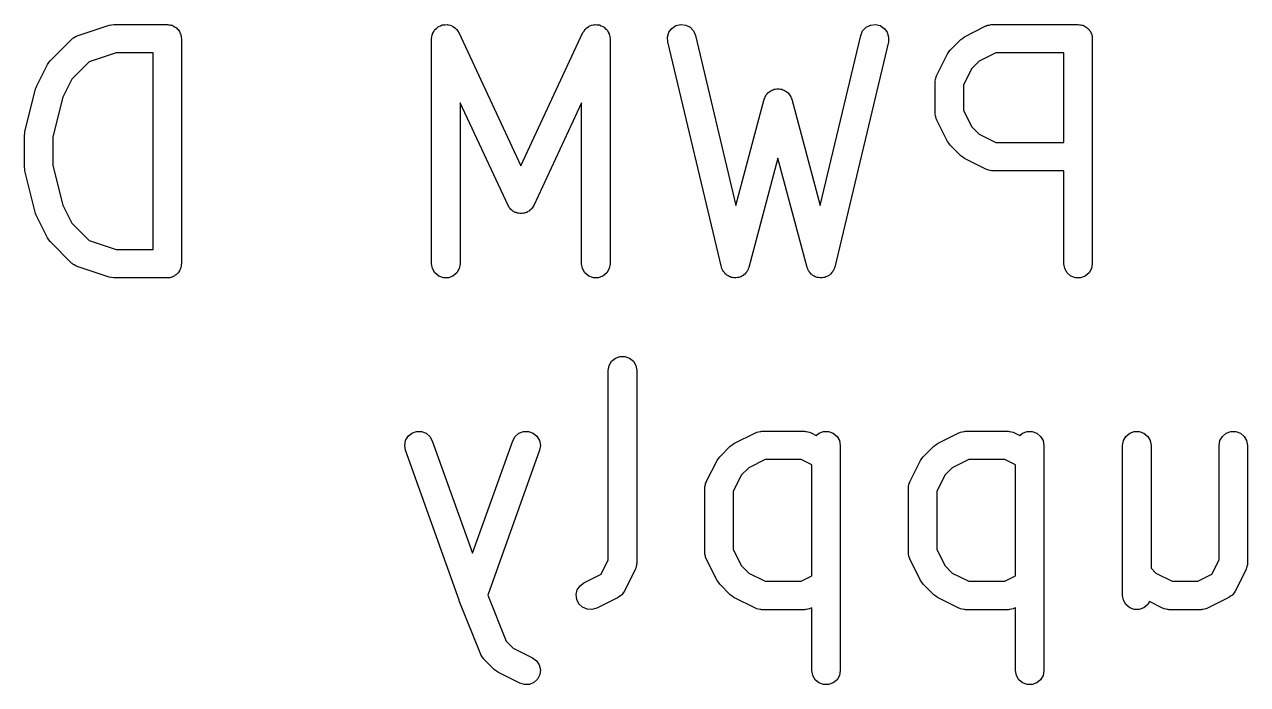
# Model space of a CAD drawing. Extents: x 123.3 to 171.8, y -110.4 to -93.
# Drawn here: x 136.67 to 144.02, y -101.54 to -97.57 of the extents above; entities that cross this region are included whole.
import ezdxf

# ---------------------------------------------------------------- set-up
doc = ezdxf.new("R2010")
doc.units = 0
doc.header["$MEASUREMENT"] = 0
doc.layers.add('BLACK', color=7, linetype='CONTINUOUS')

msp = doc.modelspace()

# ---------------------------------------------------------------- linework, layer by layer
at = {"layer": 'BLACK', "linetype": 'CONTINUOUS'}
for p, q in [((136.99, -97.643), (137.183, -97.5786)), ((137.183, -97.5786), (137.196, -97.5766)), ((137.196, -97.5766), (137.21, -97.5743)), ((137.21, -97.5743), (137.532, -97.5743)), ((137.532, -97.5743), (137.539, -97.5756)), ((137.539, -97.5756), (137.547, -97.5756)), ((137.547, -97.5756), (137.554, -97.5781)), ((137.554, -97.5781), (137.561, -97.5794)), ((137.561, -97.5794), (137.567, -97.5831)), ((137.567, -97.5831), (137.574, -97.5857)), ((137.574, -97.5857), (137.58, -97.5905)), ((137.58, -97.5905), (137.587, -97.5942)), ((137.587, -97.5942), (137.591, -97.6)), ((137.591, -97.6), (137.597, -97.6048)), ((137.597, -97.6048), (137.601, -97.6112)), ((137.601, -97.6112), (137.606, -97.6169)), ((139.13, -97.6208), (139.135, -97.6107)), ((139.135, -97.6107), (139.137, -97.608)), ((139.137, -97.608), (139.139, -97.6048)), ((139.139, -97.6048), (139.148, -97.5976)), ((139.148, -97.5976), (139.156, -97.5897)), ((139.156, -97.5897), (139.159, -97.5881)), ((139.159, -97.5881), (139.162, -97.5857)), ((139.162, -97.5857), (139.172, -97.5819)), ((139.172, -97.5819), (139.183, -97.5772)), ((139.183, -97.5772), (139.186, -97.5769)), ((139.186, -97.5769), (139.19, -97.5756)), ((139.19, -97.5756), (139.201, -97.5756)), ((139.201, -97.5756), (139.212, -97.5746)), ((139.212, -97.5746), (139.216, -97.5756)), ((139.216, -97.5756), (139.22, -97.5756)), ((139.22, -97.5756), (139.23, -97.5794)), ((139.23, -97.5794), (139.241, -97.5823)), ((139.241, -97.5823), (139.244, -97.5844)), ((139.244, -97.5844), (139.247, -97.5857)), ((139.247, -97.5857), (139.256, -97.5929)), ((139.256, -97.5929), (139.265, -97.5992)), ((139.265, -97.5992), (139.267, -97.6023)), ((139.267, -97.6023), (139.27, -97.6048)), ((139.27, -97.6048), (139.276, -97.6144)), ((139.276, -97.6144), (139.282, -97.6235)), ((140.028, -97.6235), (140.035, -97.6144)), ((140.035, -97.6144), (140.04, -97.6048)), ((140.04, -97.6048), (140.043, -97.6023)), ((140.043, -97.6023), (140.045, -97.5992)), ((140.045, -97.5992), (140.054, -97.5929)), ((140.054, -97.5929), (140.063, -97.5857)), ((140.063, -97.5857), (140.066, -97.5844)), ((140.066, -97.5844), (140.07, -97.5823)), ((140.07, -97.5823), (140.08, -97.5794)), ((140.08, -97.5794), (140.091, -97.5756)), ((140.091, -97.5756), (140.095, -97.5756)), ((140.095, -97.5756), (140.098, -97.5746)), ((140.098, -97.5746), (140.109, -97.5756)), ((140.109, -97.5756), (140.12, -97.5756)), ((140.12, -97.5756), (140.124, -97.5769)), ((140.124, -97.5769), (140.128, -97.5772)), ((140.128, -97.5772), (140.138, -97.5819)), ((140.138, -97.5819), (140.148, -97.5857)), ((140.148, -97.5857), (140.151, -97.5881)), ((140.151, -97.5881), (140.155, -97.5897)), ((140.155, -97.5897), (140.162, -97.5976)), ((140.162, -97.5976), (140.171, -97.6048)), ((140.171, -97.6048), (140.173, -97.608)), ((140.173, -97.608), (140.175, -97.6107)), ((140.175, -97.6107), (140.18, -97.6208)), ((140.544, -97.6214), (140.562, -97.5976)), ((140.562, -97.5976), (140.586, -97.5813)), ((140.586, -97.5813), (140.615, -97.5744)), ((140.615, -97.5744), (140.645, -97.5778)), ((140.645, -97.5778), (140.671, -97.5911)), ((140.671, -97.5911), (140.692, -97.6126)), ((140.692, -97.6126), (140.703, -97.6398)), ((141.696, -97.6398), (141.707, -97.6126)), ((141.707, -97.6126), (141.728, -97.5911)), ((141.728, -97.5911), (141.754, -97.5778)), ((141.754, -97.5778), (141.784, -97.5744)), ((141.784, -97.5744), (141.812, -97.5813)), ((141.812, -97.5813), (141.837, -97.5976)), ((141.837, -97.5976), (141.855, -97.6214)), ((142.32, -97.6476), (142.448, -97.5833)), ((142.448, -97.5833), (142.453, -97.5819)), ((142.453, -97.5819), (142.457, -97.5794)), ((142.457, -97.5794), (142.467, -97.5777)), ((142.467, -97.5777), (142.477, -97.5748)), ((142.477, -97.5748), (142.482, -97.5751)), ((142.482, -97.5751), (142.486, -97.5743)), ((142.486, -97.5743), (143.001, -97.5743)), ((143.001, -97.5743), (143.009, -97.5756)), ((143.009, -97.5756), (143.016, -97.5756)), ((143.016, -97.5756), (143.023, -97.5781)), ((143.023, -97.5781), (143.03, -97.5794)), ((143.03, -97.5794), (143.037, -97.5831)), ((143.037, -97.5831), (143.044, -97.5857)), ((143.044, -97.5857), (143.05, -97.5905)), ((143.05, -97.5905), (143.056, -97.5942)), ((143.056, -97.5942), (143.061, -97.6)), ((143.061, -97.6), (143.067, -97.6048)), ((143.067, -97.6048), (143.07, -97.6112)), ((143.07, -97.6112), (143.075, -97.6169)), ((136.828, -97.7923), (136.957, -97.6636)), ((136.957, -97.6636), (136.961, -97.6608)), ((136.961, -97.6608), (136.964, -97.6571)), ((136.964, -97.6571), (136.973, -97.6523)), ((136.973, -97.6523), (136.981, -97.6466)), ((136.981, -97.6466), (136.986, -97.6453)), ((136.986, -97.6453), (136.99, -97.643)), ((137.606, -97.6169), (137.608, -97.624)), ((137.608, -97.624), (137.612, -97.6304)), ((137.612, -97.6304), (137.613, -97.6378)), ((137.613, -97.6378), (137.616, -97.6448)), ((137.616, -97.6448), (137.616, -97.6523)), ((137.616, -97.6523), (137.617, -97.6596)), ((137.617, -97.6596), (137.617, -99.0109)), ((139.119, -97.6596), (139.121, -97.6486)), ((139.119, -99.0109), (139.119, -97.6596)), ((139.121, -97.6486), (139.122, -97.6375)), ((139.122, -97.6375), (139.124, -97.6341)), ((139.124, -97.6341), (139.125, -97.6304)), ((139.125, -97.6304), (139.13, -97.6208)), ((139.282, -97.6235), (139.655, -98.423)), ((139.655, -98.423), (140.028, -97.6235)), ((140.18, -97.6208), (140.186, -97.6304)), ((140.186, -97.6304), (140.186, -97.6341)), ((140.186, -97.6341), (140.188, -97.6375)), ((140.188, -97.6375), (140.189, -97.6486)), ((140.189, -97.6486), (140.191, -97.6596)), ((140.191, -97.6596), (140.191, -99.0109)), ((140.536, -97.6498), (140.544, -97.6214)), ((140.537, -97.6794), (140.536, -97.6498)), ((140.859, -99.0307), (140.537, -97.6794)), ((140.703, -97.6398), (140.947, -98.6621)), ((141.452, -98.6621), (141.696, -97.6398)), ((141.862, -97.6794), (141.54, -99.0307)), ((141.855, -97.6214), (141.863, -97.6498)), ((141.863, -97.6498), (141.862, -97.6794)), ((142.233, -97.728), (142.297, -97.6636)), ((142.297, -97.6636), (142.309, -97.6558)), ((142.309, -97.6558), (142.32, -97.6476)), ((143.075, -97.6169), (143.078, -97.624)), ((143.078, -97.624), (143.081, -97.6304)), ((143.081, -97.6304), (143.083, -97.6378)), ((143.083, -97.6378), (143.085, -97.6448)), ((143.085, -97.6448), (143.085, -97.6523)), ((143.085, -97.6523), (143.086, -97.6596)), ((143.086, -97.6596), (143.086, -99.0109)), ((137.224, -97.745), (137.063, -97.7986)), ((137.446, -97.745), (137.224, -97.745)), ((137.446, -98.9255), (137.446, -97.745)), ((142.153, -97.8788), (142.217, -97.7501)), ((142.217, -97.7501), (142.225, -97.7392)), ((142.225, -97.7392), (142.233, -97.728)), ((142.507, -97.745), (142.408, -97.7941)), ((142.916, -97.745), (142.507, -97.745)), ((142.916, -98.2821), (142.916, -97.745)), ((136.748, -97.9432), (136.812, -97.8145)), ((136.812, -97.8145), (136.82, -97.8035)), ((136.82, -97.8035), (136.828, -97.7923)), ((137.063, -97.7986), (136.958, -97.9032)), ((142.408, -97.7941), (142.363, -97.8389)), ((136.958, -97.9032), (136.904, -98.0111)), ((142.144, -97.9072), (142.147, -97.8977)), ((142.145, -97.9122), (142.144, -97.9072)), ((142.147, -97.8977), (142.149, -97.8878)), ((142.149, -97.8878), (142.151, -97.8835)), ((142.151, -97.8835), (142.153, -97.8788)), ((142.363, -97.8389), (142.314, -97.9371)), ((136.677, -98.218), (136.741, -97.9606)), ((136.741, -97.9606), (136.745, -97.9521)), ((136.745, -97.9521), (136.748, -97.9432)), ((141.139, -97.9853), (141.145, -97.9811)), ((141.145, -97.9811), (141.15, -97.9758)), ((141.15, -97.9758), (141.157, -97.9726)), ((141.157, -97.9726), (141.163, -97.9683)), ((141.163, -97.9683), (141.171, -97.9664)), ((141.171, -97.9664), (141.177, -97.9633)), ((141.177, -97.9633), (141.185, -97.9626)), ((141.185, -97.9626), (141.192, -97.9607)), ((141.192, -97.9607), (141.199, -97.9613)), ((141.199, -97.9613), (141.207, -97.9607)), ((141.207, -97.9607), (141.214, -97.9626)), ((141.214, -97.9626), (141.222, -97.9633)), ((141.222, -97.9633), (141.228, -97.9664)), ((141.228, -97.9664), (141.235, -97.9683)), ((141.235, -97.9683), (141.242, -97.9726)), ((141.242, -97.9726), (141.248, -97.9758)), ((141.248, -97.9758), (141.254, -97.9811)), ((141.254, -97.9811), (141.26, -97.9853)), ((142.144, -97.917), (142.145, -97.9122)), ((142.144, -98.11), (142.144, -97.917)), ((142.314, -97.9371), (142.314, -98.0899)), ((136.904, -98.0111), (136.845, -98.2492)), ((139.578, -98.6609), (139.29, -98.0443)), ((139.29, -98.0443), (139.29, -99.0109)), ((140.02, -98.0443), (139.732, -98.6609)), ((140.02, -99.0109), (140.02, -98.0443)), ((140.947, -98.6621), (141.117, -98.0237)), ((141.117, -98.0237), (141.12, -98.0168)), ((141.12, -98.0168), (141.122, -98.0095)), ((141.122, -98.0095), (141.126, -98.0035)), ((141.126, -98.0035), (141.129, -97.9968)), ((141.129, -97.9968), (141.135, -97.9915)), ((141.135, -97.9915), (141.139, -97.9853)), ((141.26, -97.9853), (141.264, -97.9915)), ((141.264, -97.9915), (141.269, -97.9968)), ((141.269, -97.9968), (141.273, -98.0035)), ((141.273, -98.0035), (141.277, -98.0095)), ((141.277, -98.0095), (141.279, -98.0168)), ((141.279, -98.0168), (141.282, -98.0237)), ((141.282, -98.0237), (141.452, -98.6621)), ((142.145, -98.1149), (142.144, -98.11)), ((142.144, -98.1198), (142.145, -98.1149)), ((142.147, -98.1294), (142.144, -98.1198)), ((142.314, -98.0899), (142.363, -98.1882)), ((142.149, -98.1392), (142.147, -98.1294)), ((142.151, -98.1435), (142.149, -98.1392)), ((142.153, -98.1482), (142.151, -98.1435)), ((142.217, -98.2769), (142.153, -98.1482)), ((142.363, -98.1882), (142.408, -98.2329)), ((136.674, -98.2387), (136.676, -98.2285)), ((136.674, -98.4318), (136.674, -98.2387)), ((136.676, -98.2285), (136.677, -98.218)), ((136.845, -98.2492), (136.845, -98.4213)), ((142.408, -98.2329), (142.507, -98.2821)), ((142.225, -98.2879), (142.217, -98.2769)), ((142.233, -98.2991), (142.225, -98.2879)), ((142.297, -98.3634), (142.233, -98.2991)), ((142.507, -98.2821), (142.916, -98.2821)), ((136.845, -98.4213), (136.904, -98.6594)), ((141.199, -98.3769), (141.025, -99.0329)), ((141.374, -99.0329), (141.199, -98.3769)), ((142.309, -98.3713), (142.297, -98.3634)), ((142.32, -98.3794), (142.309, -98.3713)), ((142.448, -98.4438), (142.32, -98.3794)), ((136.676, -98.4421), (136.674, -98.4318)), ((136.677, -98.4525), (136.676, -98.4421)), ((136.741, -98.7099), (136.677, -98.4525)), ((142.453, -98.4452), (142.448, -98.4438)), ((142.457, -98.4476), (142.453, -98.4452)), ((142.467, -98.4494), (142.457, -98.4476)), ((142.477, -98.4522), (142.467, -98.4494)), ((142.482, -98.4519), (142.477, -98.4522)), ((142.486, -98.4528), (142.482, -98.4519)), ((142.916, -98.4528), (142.486, -98.4528)), ((142.916, -99.0109), (142.916, -98.4528)), ((136.745, -98.7184), (136.741, -98.7099)), ((136.904, -98.6594), (136.958, -98.7673)), ((139.582, -98.667), (139.578, -98.6609)), ((139.585, -98.6737), (139.582, -98.667)), ((139.59, -98.679), (139.585, -98.6737)), ((139.595, -98.6852), (139.59, -98.679)), ((139.601, -98.6894), (139.595, -98.6852)), ((139.606, -98.6947), (139.601, -98.6894)), ((139.613, -98.6979), (139.606, -98.6947)), ((139.619, -98.7022), (139.613, -98.6979)), ((139.626, -98.7041), (139.619, -98.7022)), ((139.633, -98.7072), (139.626, -98.7041)), ((139.64, -98.7079), (139.633, -98.7072)), ((139.648, -98.7098), (139.64, -98.7079)), ((139.655, -98.7092), (139.648, -98.7098)), ((139.663, -98.7098), (139.655, -98.7092)), ((139.67, -98.7079), (139.663, -98.7098)), ((139.677, -98.7072), (139.67, -98.7079)), ((139.684, -98.7041), (139.677, -98.7072)), ((139.691, -98.7022), (139.684, -98.7041)), ((139.697, -98.6979), (139.691, -98.7022)), ((139.704, -98.6947), (139.697, -98.6979)), ((139.709, -98.6894), (139.704, -98.6947)), ((139.715, -98.6852), (139.709, -98.6894)), ((139.72, -98.679), (139.715, -98.6852)), ((139.725, -98.6737), (139.72, -98.679)), ((139.728, -98.667), (139.725, -98.6737)), ((139.732, -98.6609), (139.728, -98.667)), ((136.748, -98.7273), (136.745, -98.7184)), ((136.812, -98.856), (136.748, -98.7273)), ((136.958, -98.7673), (137.063, -98.872)), ((136.82, -98.867), (136.812, -98.856)), ((136.828, -98.8782), (136.82, -98.867)), ((136.957, -99.0069), (136.828, -98.8782)), ((137.063, -98.872), (137.224, -98.9255)), ((137.224, -98.9255), (137.446, -98.9255)), ((136.961, -99.0097), (136.957, -99.0069)), ((136.964, -99.0134), (136.961, -99.0097)), ((136.973, -99.0182), (136.964, -99.0134)), ((136.981, -99.0239), (136.973, -99.0182)), ((136.986, -99.0252), (136.981, -99.0239)), ((136.99, -99.0275), (136.986, -99.0252)), ((137.183, -99.0919), (136.99, -99.0275)), ((137.58, -99.08), (137.574, -99.0848)), ((137.587, -99.0763), (137.58, -99.08)), ((137.591, -99.0705), (137.587, -99.0763)), ((137.597, -99.0658), (137.591, -99.0705)), ((137.601, -99.0593), (137.597, -99.0658)), ((137.606, -99.0536), (137.601, -99.0593)), ((137.608, -99.0465), (137.606, -99.0536)), ((137.612, -99.0401), (137.608, -99.0465)), ((137.613, -99.0327), (137.612, -99.0401)), ((137.616, -99.0257), (137.613, -99.0327)), ((137.617, -99.0109), (137.616, -99.0182)), ((137.616, -99.0182), (137.616, -99.0257)), ((139.125, -99.0401), (139.119, -99.0109)), ((139.139, -99.0658), (139.125, -99.0401)), ((139.162, -99.0848), (139.139, -99.0658)), ((139.27, -99.0658), (139.247, -99.0848)), ((139.285, -99.0401), (139.27, -99.0658)), ((139.29, -99.0109), (139.285, -99.0401)), ((140.025, -99.0401), (140.02, -99.0109)), ((140.04, -99.0658), (140.025, -99.0401)), ((140.063, -99.0848), (140.04, -99.0658)), ((140.171, -99.0658), (140.148, -99.0848)), ((140.186, -99.0401), (140.171, -99.0658)), ((140.191, -99.0109), (140.186, -99.0401)), ((140.862, -99.0387), (140.859, -99.0307)), ((140.865, -99.0471), (140.862, -99.0387)), ((140.868, -99.0521), (140.865, -99.0471)), ((140.871, -99.0579), (140.868, -99.0521)), ((140.877, -99.0642), (140.871, -99.0579)), ((140.882, -99.0713), (140.877, -99.0642)), ((140.887, -99.0749), (140.882, -99.0713)), ((140.891, -99.0794), (140.887, -99.0749)), ((140.899, -99.0833), (140.891, -99.0794)), ((140.906, -99.0883), (140.899, -99.0833)), ((140.991, -99.0807), (140.983, -99.0844)), ((140.995, -99.0763), (140.991, -99.0807)), ((141.001, -99.0729), (140.995, -99.0763)), ((141.006, -99.0659), (141.001, -99.0729)), ((141.012, -99.0598), (141.006, -99.0659)), ((141.015, -99.0541), (141.012, -99.0598)), ((141.018, -99.0491), (141.015, -99.0541)), ((141.021, -99.0408), (141.018, -99.0491)), ((141.025, -99.0329), (141.021, -99.0408)), ((141.378, -99.0408), (141.374, -99.0329)), ((141.381, -99.0491), (141.378, -99.0408)), ((141.384, -99.0541), (141.381, -99.0491)), ((141.387, -99.0598), (141.384, -99.0541)), ((141.393, -99.0659), (141.387, -99.0598)), ((141.398, -99.0729), (141.393, -99.0659)), ((141.403, -99.0763), (141.398, -99.0729)), ((141.408, -99.0807), (141.403, -99.0763)), ((141.416, -99.0844), (141.408, -99.0807)), ((141.5, -99.0833), (141.493, -99.0883)), ((141.508, -99.0794), (141.5, -99.0833)), ((141.512, -99.0749), (141.508, -99.0794)), ((141.517, -99.0713), (141.512, -99.0749)), ((141.522, -99.0642), (141.517, -99.0713)), ((141.528, -99.0579), (141.522, -99.0642)), ((141.531, -99.0521), (141.528, -99.0579)), ((141.534, -99.0471), (141.531, -99.0521)), ((141.536, -99.0386), (141.534, -99.0471)), ((141.54, -99.0307), (141.536, -99.0386)), ((142.921, -99.0401), (142.916, -99.0109)), ((142.936, -99.0658), (142.921, -99.0401)), ((142.958, -99.0848), (142.936, -99.0658)), ((143.067, -99.0658), (143.044, -99.0848)), ((143.081, -99.0401), (143.067, -99.0658)), ((143.086, -99.0109), (143.081, -99.0401)), ((137.196, -99.0939), (137.183, -99.0919)), ((137.21, -99.0962), (137.196, -99.0939)), ((137.532, -99.0962), (137.21, -99.0962)), ((137.539, -99.0949), (137.532, -99.0962)), ((137.547, -99.0949), (137.539, -99.0949)), ((137.554, -99.0924), (137.547, -99.0949)), ((137.561, -99.0911), (137.554, -99.0924)), ((137.567, -99.0874), (137.561, -99.0911)), ((137.574, -99.0848), (137.567, -99.0874)), ((139.19, -99.0949), (139.162, -99.0848)), ((139.22, -99.0949), (139.19, -99.0949)), ((139.247, -99.0848), (139.22, -99.0949)), ((140.091, -99.0949), (140.063, -99.0848)), ((140.12, -99.0949), (140.091, -99.0949)), ((140.148, -99.0848), (140.12, -99.0949)), ((140.912, -99.0899), (140.906, -99.0883)), ((140.918, -99.0927), (140.912, -99.0899)), ((140.926, -99.0937), (140.918, -99.0927)), ((140.935, -99.0959), (140.926, -99.0937)), ((140.941, -99.0954), (140.935, -99.0959)), ((140.947, -99.0961), (140.941, -99.0954)), ((140.956, -99.0941), (140.947, -99.0961)), ((140.964, -99.0933), (140.956, -99.0941)), ((140.97, -99.0907), (140.964, -99.0933)), ((140.976, -99.0892), (140.97, -99.0907)), ((140.983, -99.0844), (140.976, -99.0892)), ((141.423, -99.0892), (141.416, -99.0844)), ((141.429, -99.0907), (141.423, -99.0892)), ((141.435, -99.0933), (141.429, -99.0907)), ((141.443, -99.0941), (141.435, -99.0933)), ((141.452, -99.0961), (141.443, -99.0941)), ((141.458, -99.0954), (141.452, -99.0961)), ((141.464, -99.0959), (141.458, -99.0954)), ((141.473, -99.0937), (141.464, -99.0959)), ((141.481, -99.0927), (141.473, -99.0937)), ((141.487, -99.0899), (141.481, -99.0927)), ((141.493, -99.0883), (141.487, -99.0899)), ((142.986, -99.0949), (142.958, -99.0848)), ((143.016, -99.0949), (142.986, -99.0949)), ((143.044, -99.0848), (143.016, -99.0949)), ((140.185, -99.6218), (140.2, -99.5961)), ((140.2, -99.5961), (140.223, -99.5771)), ((140.223, -99.5771), (140.251, -99.5669)), ((140.251, -99.5669), (140.28, -99.5669)), ((140.28, -99.5669), (140.308, -99.5771)), ((140.308, -99.5771), (140.331, -99.5961)), ((140.331, -99.5961), (140.346, -99.6218)), ((140.18, -99.651), (140.185, -99.6218)), ((140.18, -100.789), (140.18, -99.651)), ((140.346, -99.6218), (140.351, -99.651)), ((140.351, -99.651), (140.351, -100.809)), ((138.978, -100.046), (139.001, -100.027)), ((139.001, -100.027), (139.029, -100.017)), ((139.029, -100.017), (139.058, -100.017)), ((139.058, -100.017), (139.086, -100.028)), ((139.086, -100.028), (139.109, -100.047)), ((139.621, -100.047), (139.643, -100.028)), ((139.643, -100.028), (139.671, -100.017)), ((139.671, -100.017), (139.701, -100.017)), ((139.701, -100.017), (139.729, -100.027)), ((139.729, -100.027), (139.751, -100.046)), ((140.935, -100.089), (141.064, -100.025)), ((141.064, -100.025), (141.069, -100.024)), ((141.069, -100.024), (141.073, -100.021)), ((141.073, -100.021), (141.083, -100.019)), ((141.083, -100.019), (141.092, -100.017)), ((141.092, -100.017), (141.097, -100.017)), ((141.097, -100.017), (141.102, -100.016)), ((141.102, -100.016), (141.359, -100.016)), ((141.359, -100.016), (141.364, -100.017)), ((141.364, -100.017), (141.369, -100.017)), ((141.369, -100.017), (141.379, -100.019)), ((141.379, -100.019), (141.389, -100.021)), ((141.389, -100.021), (141.393, -100.024)), ((141.393, -100.024), (141.398, -100.025)), ((141.398, -100.025), (141.429, -100.041)), ((141.429, -100.041), (141.445, -100.027)), ((141.445, -100.027), (141.473, -100.017)), ((141.473, -100.017), (141.503, -100.017)), ((141.503, -100.017), (141.531, -100.027)), ((141.531, -100.027), (141.554, -100.047)), ((142.158, -100.089), (142.286, -100.025)), ((142.286, -100.025), (142.291, -100.024)), ((142.291, -100.024), (142.295, -100.021)), ((142.295, -100.021), (142.305, -100.019)), ((142.305, -100.019), (142.315, -100.017)), ((142.315, -100.017), (142.32, -100.017)), ((142.32, -100.017), (142.325, -100.016)), ((142.325, -100.016), (142.582, -100.016)), ((142.582, -100.016), (142.587, -100.017)), ((142.587, -100.017), (142.592, -100.017)), ((142.592, -100.017), (142.601, -100.019)), ((142.601, -100.019), (142.611, -100.021)), ((142.611, -100.021), (142.615, -100.024)), ((142.615, -100.024), (142.62, -100.025)), ((142.62, -100.025), (142.652, -100.041)), ((142.652, -100.041), (142.668, -100.027)), ((142.668, -100.027), (142.696, -100.017)), ((142.696, -100.017), (142.726, -100.017)), ((142.726, -100.017), (142.753, -100.027)), ((142.753, -100.027), (142.776, -100.047)), ((143.289, -100.047), (143.312, -100.027)), ((143.312, -100.027), (143.339, -100.017)), ((143.339, -100.017), (143.369, -100.017)), ((143.369, -100.017), (143.397, -100.027)), ((143.397, -100.027), (143.42, -100.047)), ((143.868, -100.047), (143.891, -100.027)), ((143.891, -100.027), (143.918, -100.017)), ((143.918, -100.017), (143.948, -100.017)), ((143.948, -100.017), (143.976, -100.027)), ((143.976, -100.027), (143.999, -100.047)), ((138.958, -100.101), (138.963, -100.072)), ((138.963, -100.13), (138.958, -100.101)), ((138.963, -100.072), (138.978, -100.046)), ((139.109, -100.047), (139.123, -100.073)), ((139.123, -100.073), (139.365, -100.749)), ((139.365, -100.749), (139.606, -100.073)), ((139.606, -100.073), (139.621, -100.047)), ((139.751, -100.046), (139.766, -100.072)), ((139.766, -100.072), (139.772, -100.101)), ((139.772, -100.101), (139.767, -100.13)), ((140.849, -100.17), (140.913, -100.105)), ((140.913, -100.105), (140.924, -100.098)), ((140.924, -100.098), (140.935, -100.089)), ((141.554, -100.047), (141.568, -100.072)), ((141.568, -100.072), (141.573, -100.101)), ((141.573, -100.101), (141.573, -101.453)), ((142.071, -100.17), (142.136, -100.105)), ((142.136, -100.105), (142.147, -100.098)), ((142.147, -100.098), (142.158, -100.089)), ((142.776, -100.047), (142.791, -100.072)), ((142.791, -100.072), (142.796, -100.101)), ((142.796, -100.101), (142.796, -101.453)), ((143.269, -100.101), (143.274, -100.072)), ((143.269, -101.002), (143.269, -100.101)), ((143.274, -100.072), (143.289, -100.047)), ((143.42, -100.047), (143.434, -100.072)), ((143.434, -100.072), (143.44, -100.101)), ((143.44, -100.101), (143.44, -100.838)), ((143.848, -100.101), (143.853, -100.072)), ((143.848, -100.789), (143.848, -100.101)), ((143.853, -100.072), (143.868, -100.047)), ((143.999, -100.047), (144.013, -100.072)), ((144.013, -100.072), (144.019, -100.101)), ((144.019, -100.101), (144.019, -100.809)), ((139.284, -101.031), (138.963, -100.13)), ((139.767, -100.13), (139.456, -101.001)), ((140.833, -100.192), (140.841, -100.181)), ((140.841, -100.181), (140.849, -100.17)), ((142.055, -100.192), (142.063, -100.181)), ((142.063, -100.181), (142.071, -100.17)), ((140.768, -100.321), (140.833, -100.192)), ((141.024, -100.236), (140.979, -100.281)), ((141.122, -100.187), (141.024, -100.236)), ((141.339, -100.187), (141.122, -100.187)), ((141.403, -100.218), (141.339, -100.187)), ((141.403, -100.885), (141.403, -100.218)), ((141.991, -100.321), (142.055, -100.192)), ((142.246, -100.236), (142.202, -100.281)), ((142.345, -100.187), (142.246, -100.236)), ((142.562, -100.187), (142.345, -100.187)), ((142.625, -100.218), (142.562, -100.187)), ((142.625, -100.885), (142.625, -100.218)), ((140.763, -100.339), (140.764, -100.33)), ((140.764, -100.33), (140.767, -100.325)), ((140.767, -100.325), (140.768, -100.321)), ((140.979, -100.281), (140.93, -100.379)), ((141.985, -100.339), (141.987, -100.33)), ((141.987, -100.33), (141.99, -100.325)), ((141.99, -100.325), (141.991, -100.321)), ((142.202, -100.281), (142.153, -100.379)), ((140.759, -100.359), (140.76, -100.354)), ((140.759, -100.745), (140.759, -100.359)), ((140.76, -100.349), (140.763, -100.339)), ((140.76, -100.354), (140.76, -100.349)), ((140.93, -100.379), (140.93, -100.725)), ((141.982, -100.349), (141.985, -100.339)), ((141.983, -100.354), (141.982, -100.349)), ((141.982, -100.359), (141.983, -100.354)), ((141.982, -100.745), (141.982, -100.359)), ((142.153, -100.379), (142.153, -100.725)), ((140.76, -100.75), (140.759, -100.745)), ((140.76, -100.755), (140.76, -100.75)), ((140.763, -100.764), (140.76, -100.755)), ((140.764, -100.774), (140.763, -100.764)), ((140.93, -100.725), (140.979, -100.823)), ((141.983, -100.75), (141.982, -100.745)), ((141.982, -100.755), (141.983, -100.75)), ((141.985, -100.764), (141.982, -100.755)), ((141.987, -100.774), (141.985, -100.764)), ((142.153, -100.725), (142.202, -100.823)), ((140.138, -100.874), (140.18, -100.789)), ((140.343, -100.843), (140.342, -100.847)), ((140.346, -100.838), (140.343, -100.843)), ((140.347, -100.829), (140.346, -100.838)), ((140.35, -100.819), (140.347, -100.829)), ((140.351, -100.809), (140.35, -100.814)), ((140.35, -100.814), (140.35, -100.819)), ((140.767, -100.778), (140.764, -100.774)), ((140.768, -100.783), (140.767, -100.778)), ((140.833, -100.912), (140.768, -100.783)), ((140.979, -100.823), (141.024, -100.868)), ((141.99, -100.778), (141.987, -100.774)), ((141.991, -100.783), (141.99, -100.778)), ((142.055, -100.912), (141.991, -100.783)), ((142.202, -100.823), (142.246, -100.868)), ((143.44, -100.838), (143.469, -100.868)), ((143.805, -100.874), (143.848, -100.789)), ((144.011, -100.843), (144.01, -100.847)), ((144.013, -100.838), (144.011, -100.843)), ((144.015, -100.829), (144.013, -100.838)), ((144.018, -100.819), (144.015, -100.829)), ((144.019, -100.809), (144.018, -100.814)), ((144.018, -100.814), (144.018, -100.819)), ((140.034, -100.926), (140.138, -100.874)), ((140.342, -100.847), (140.278, -100.976)), ((140.841, -100.923), (140.833, -100.912)), ((141.024, -100.868), (141.122, -100.917)), ((141.122, -100.917), (141.339, -100.917)), ((141.339, -100.917), (141.403, -100.885)), ((142.063, -100.923), (142.055, -100.912)), ((142.246, -100.868), (142.345, -100.917)), ((142.345, -100.917), (142.562, -100.917)), ((142.562, -100.917), (142.625, -100.885)), ((143.469, -100.868), (143.567, -100.917)), ((143.567, -100.917), (143.72, -100.917)), ((143.72, -100.917), (143.805, -100.874)), ((144.01, -100.847), (143.945, -100.976)), ((139.987, -100.997), (139.994, -100.968)), ((139.994, -100.968), (140.011, -100.944)), ((140.011, -100.944), (140.034, -100.926)), ((140.27, -100.986), (140.263, -100.997)), ((140.278, -100.976), (140.27, -100.986)), ((140.849, -100.934), (140.841, -100.923)), ((140.913, -100.998), (140.849, -100.934)), ((142.071, -100.934), (142.063, -100.923)), ((142.136, -100.998), (142.071, -100.934)), ((143.938, -100.986), (143.931, -100.997)), ((143.945, -100.976), (143.938, -100.986)), ((139.285, -101.031), (139.284, -101.031)), ((139.285, -101.032), (139.285, -101.031)), ((139.285, -101.033), (139.285, -101.032)), ((139.285, -101.034), (139.285, -101.033)), ((139.414, -101.356), (139.285, -101.034)), ((139.456, -101.001), (139.566, -101.276)), ((139.991, -101.027), (139.987, -100.997)), ((140.004, -101.053), (139.991, -101.027)), ((140.025, -101.073), (140.004, -101.053)), ((140.239, -101.014), (140.111, -101.079)), ((140.249, -101.007), (140.239, -101.014)), ((140.26, -101), (140.249, -101.007)), ((140.261, -100.998), (140.26, -101)), ((140.263, -100.997), (140.261, -100.998)), ((140.924, -101.006), (140.913, -100.998)), ((140.935, -101.014), (140.924, -101.006)), ((141.064, -101.079), (140.935, -101.014)), ((142.147, -101.006), (142.136, -100.998)), ((142.158, -101.014), (142.147, -101.006)), ((142.286, -101.079), (142.158, -101.014)), ((143.274, -101.031), (143.269, -101.002)), ((143.289, -101.057), (143.274, -101.031)), ((143.312, -101.076), (143.289, -101.057)), ((143.42, -101.057), (143.397, -101.076)), ((143.43, -101.039), (143.42, -101.057)), ((143.509, -101.079), (143.43, -101.039)), ((143.907, -101.014), (143.778, -101.079)), ((143.917, -101.007), (143.907, -101.014)), ((143.928, -101), (143.917, -101.007)), ((143.929, -100.998), (143.928, -101)), ((143.931, -100.997), (143.929, -100.998)), ((140.053, -101.085), (140.025, -101.073)), ((140.082, -101.087), (140.053, -101.085)), ((140.111, -101.079), (140.082, -101.087)), ((141.069, -101.08), (141.064, -101.079)), ((141.073, -101.082), (141.069, -101.08)), ((141.083, -101.084), (141.073, -101.082)), ((141.092, -101.087), (141.083, -101.084)), ((141.097, -101.087), (141.092, -101.087)), ((141.102, -101.088), (141.097, -101.087)), ((141.359, -101.088), (141.102, -101.088)), ((141.364, -101.087), (141.359, -101.088)), ((141.369, -101.087), (141.364, -101.087)), ((141.379, -101.084), (141.369, -101.087)), ((141.389, -101.082), (141.379, -101.084)), ((141.393, -101.08), (141.389, -101.082)), ((141.398, -101.079), (141.393, -101.08)), ((141.403, -101.076), (141.398, -101.079)), ((141.403, -101.453), (141.403, -101.076)), ((142.291, -101.08), (142.286, -101.079)), ((142.295, -101.082), (142.291, -101.08)), ((142.305, -101.084), (142.295, -101.082)), ((142.315, -101.087), (142.305, -101.084)), ((142.32, -101.087), (142.315, -101.087)), ((142.325, -101.088), (142.32, -101.087)), ((142.582, -101.088), (142.325, -101.088)), ((142.587, -101.087), (142.582, -101.088)), ((142.592, -101.087), (142.587, -101.087)), ((142.601, -101.084), (142.592, -101.087)), ((142.611, -101.082), (142.601, -101.084)), ((142.615, -101.08), (142.611, -101.082)), ((142.62, -101.079), (142.615, -101.08)), ((142.625, -101.076), (142.62, -101.079)), ((142.625, -101.453), (142.625, -101.076)), ((143.339, -101.086), (143.312, -101.076)), ((143.369, -101.086), (143.339, -101.086)), ((143.397, -101.076), (143.369, -101.086)), ((143.514, -101.08), (143.509, -101.079)), ((143.518, -101.082), (143.514, -101.08)), ((143.528, -101.084), (143.518, -101.082)), ((143.537, -101.087), (143.528, -101.084)), ((143.542, -101.087), (143.537, -101.087)), ((143.547, -101.088), (143.542, -101.087)), ((143.74, -101.088), (143.547, -101.088)), ((143.745, -101.087), (143.74, -101.088)), ((143.75, -101.087), (143.745, -101.087)), ((143.76, -101.084), (143.75, -101.087)), ((143.769, -101.082), (143.76, -101.084)), ((143.774, -101.08), (143.769, -101.082)), ((143.778, -101.079), (143.774, -101.08)), ((139.566, -101.276), (139.608, -101.318)), ((139.415, -101.358), (139.414, -101.356)), ((139.416, -101.36), (139.415, -101.358)), ((139.423, -101.37), (139.416, -101.36)), ((139.608, -101.318), (139.725, -101.376)), ((139.43, -101.381), (139.423, -101.37)), ((139.432, -101.382), (139.43, -101.381)), ((139.433, -101.384), (139.432, -101.382)), ((139.497, -101.449), (139.433, -101.384)), ((139.725, -101.376), (139.748, -101.394)), ((139.748, -101.394), (139.765, -101.419)), ((139.765, -101.419), (139.772, -101.448)), ((139.509, -101.457), (139.497, -101.449)), ((139.52, -101.465), (139.509, -101.457)), ((139.648, -101.529), (139.52, -101.465)), ((139.755, -101.504), (139.733, -101.524)), ((139.768, -101.477), (139.755, -101.504)), ((139.772, -101.448), (139.768, -101.477)), ((141.408, -101.482), (141.403, -101.453)), ((141.423, -101.508), (141.408, -101.482)), ((141.568, -101.482), (141.554, -101.508)), ((141.573, -101.453), (141.568, -101.482)), ((142.631, -101.482), (142.625, -101.453)), ((142.645, -101.508), (142.631, -101.482)), ((142.791, -101.482), (142.776, -101.508)), ((142.796, -101.453), (142.791, -101.482)), ((139.677, -101.537), (139.648, -101.529)), ((139.706, -101.536), (139.677, -101.537)), ((139.733, -101.524), (139.706, -101.536)), ((141.445, -101.527), (141.423, -101.508)), ((141.473, -101.537), (141.445, -101.527)), ((141.503, -101.537), (141.473, -101.537)), ((141.531, -101.527), (141.503, -101.537)), ((141.554, -101.508), (141.531, -101.527)), ((142.668, -101.527), (142.645, -101.508)), ((142.696, -101.537), (142.668, -101.527)), ((142.726, -101.537), (142.696, -101.537)), ((142.753, -101.527), (142.726, -101.537)), ((142.776, -101.508), (142.753, -101.527))]:
    msp.add_line(p, q, dxfattribs=at)

doc.saveas('drawing.dxf')
